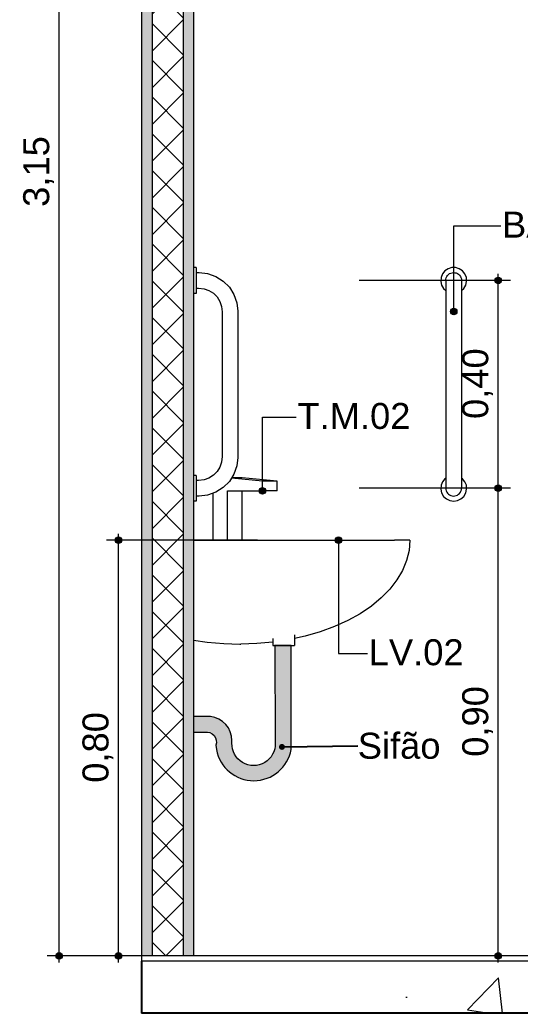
# Model space of a CAD drawing. Header units: metres. Extents: x -1.9 to 95.3, y -2.2 to 2.5.
# Drawn here: x 58.615 to 59.577, y -2.225 to -0.314 of the extents above; entities that cross this region are included whole.
import ezdxf

# ---------------------------------------------------------------- set-up
doc = ezdxf.new("R2010")
doc.units = ezdxf.units.M
doc.header["$MEASUREMENT"] = 0
for name, color, linetype in [('COTAS CORTE', 7, 'Continuous'), ('NOTAS-LAYOUT.EXEC', 7, 'Continuous'), ('PAREDE CONSTRUIR', 7, 'Continuous')]:
    doc.layers.add(name, color=color, linetype=linetype)
for name, color, linetype, lineweight, true_color in [('COTAS CORTE_Caneta_No__25', 7, 'Continuous', 13, 0x982312), ('LAJES.EST_Caneta_No__254', 7, 'Continuous', 0, 0xd1c9ad), ('LAJES.EST_Caneta_No__97', 7, 'Continuous', 13, 0x6b6b6b), ('LOUCAS-METAIS.ARQ_Caneta_No__13', 7, 'Continuous', 0, 0xaaaaaa), ('LOUCAS-METAIS.ARQ_Caneta_No__96', 7, 'Continuous', 0, 0xb6b6b6), ('NOTAS-EXECUTIVO.ARQ_Caneta_No__19', 7, 'Continuous', 0, 0xe9e9e9)]:
    doc.layers.add(name, color=color, linetype=linetype, lineweight=lineweight, true_color=true_color)
for name, color, linetype, lineweight in [('LAJES.EST_Caneta_No__4', 7, 'Continuous', 25), ('LAJES.EST_Caneta_No__7', 7, 'Continuous', 13), ('NOTAS-EXECUTIVO.ARQ_Caneta_No__1', 7, 'Continuous', 40), ('NOTAS-EXECUTIVO.ARQ_Caneta_No__241', 7, 'Continuous', 13), ('NOTAS-EXECUTIVO.ARQ_Caneta_No__5', 7, 'Continuous', 20), ('NOTAS-LAYOUT.EXEC_Caneta_No__241', 7, 'Continuous', 13), ('NOTAS-LAYOUT.EXEC_Caneta_No__5', 7, 'Continuous', 20), ('PAREDE CONSTRUIR_Caneta_No__241', 7, 'Continuous', 13), ('PAREDE CONSTRUIR_Caneta_No__83', 84, 'Continuous', 0)]:
    doc.layers.add(name, color=color, linetype=linetype, lineweight=lineweight)
doc.styles.add('GENERATED_STYLE_1', font='arial.ttf')
doc.dimstyles.new('GENERATED_STYLE__2', dxfattribs={"dimtxt": 0.05, "dimasz": 0.02375, "dimexe": 0.18, "dimexo": 0.267183, "dimgap": 0, "dimtad": 1, "dimzin": 0, "dimdsep": 46, "dimtxsty": 'GENERATED_STYLE_1', "dimblk": 'ARROWHEAD_11', "dimblk1": 'ARROWHEAD_11', "dimblk2": 'ARROWHEAD_11', "dimcen": 0.09, "dimclrd": 256, "dimclre": 256, "dimclrt": 256, "dimadec": 0, "dimazin": 0, "dimtfac": 1, "dimtdec": 4, "dimtmove": 0, "dimatfit": 3, "dimfxl": 0, "dimtolj": 1, "dimtzin": 0, "dimarcsym": 0})
doc.dimstyles.new('GENERATED_STYLE__6', dxfattribs={"dimtxt": 0.18, "dimasz": 0.0228, "dimexe": 0.18, "dimexo": 0.0625, "dimgap": 0, "dimtad": 0, "dimtih": 1, "dimtoh": 1, "dimdec": 4, "dimzin": 0, "dimdsep": 46, "dimcen": 0.09, "dimadec": 0, "dimazin": 0, "dimtfac": 1, "dimtdec": 4, "dimtmove": 0, "dimatfit": 3, "dimldrblk": 'ARROWHEAD_11', "dimfxl": 0, "dimtolj": 1, "dimtzin": 0, "dimarcsym": 0})

# ---------------------------------------------------------------- blocks, each defined once
blk = doc.blocks.new('*D209', base_point=(8.3374, -2.115))
at = {"layer": 'COTAS CORTE_Caneta_No__25', "linetype": 'Continuous', "lineweight": 13, "true_color": 0x982312}
for points in [[(58.6844, 1.035), (58.6849, 1.0326), (58.6863, 1.0306), (58.6883, 1.0292), (58.6907, 1.0288), (58.6931, 1.0292), (58.6951, 1.0306), (58.6965, 1.0326), (58.6969, 1.035), (58.6965, 1.0374), (58.6951, 1.0394), (58.6931, 1.0408), (58.6907, 1.0413), (58.6883, 1.0408), (58.6863, 1.0394), (58.6849, 1.0374)], [(58.6844, -2.115), (58.6849, -2.1174), (58.6863, -2.1194), (58.6883, -2.1208), (58.6907, -2.1213), (58.6931, -2.1208), (58.6951, -2.1194), (58.6965, -2.1174), (58.6969, -2.115), (58.6965, -2.1126), (58.6951, -2.1106), (58.6931, -2.1092), (58.6907, -2.1088), (58.6883, -2.1092), (58.6863, -2.1106), (58.6849, -2.1126)]]:
    blk.add_hatch(color=24, dxfattribs=at).paths.add_polyline_path(points)
at = {"layer": 'COTAS CORTE_Caneta_No__25', "color": 24, "linetype": 'Continuous', "lineweight": 13, "true_color": 0x982312}
for p, q in [((58.6844, 1.035), (58.6672, 1.035)), ((58.9579, 1.035), (58.6969, 1.035)), ((58.6907, -2.1088), (58.6907, 1.0288)), ((58.6844, -2.115), (58.6672, -2.115)), ((58.6907, -2.1275), (58.6907, -2.1213)), ((58.9579, -2.115), (58.6969, -2.115))]:
    blk.add_line(p, q, dxfattribs=at)
for centre in [(58.6907, 1.035), (58.6907, -2.115)]:
    blk.add_circle(centre, 0.00625, dxfattribs=at)
at = {"layer": 'COTAS CORTE_Caneta_No__25', "color": 24, "lineweight": 13, "true_color": 0x982312, "char_height": 0.05, "attachment_point": 7, "rotation": 90, "style": 'GENERATED_STYLE_1'}
for s, insert in [('\\A1;{\\pql;\\fArial|b0|i0|c0|p0;\\W1.000000;0,01}', (58.6807, 0.8953)), ('\\A1;{\\pql;\\fArial|b0|i0|c0|p0;\\W1.000000;3,15}', (58.6807, -0.6735))]:
    blk.add_mtext(s, dxfattribs=dict(at, insert=insert))
blk = doc.blocks.new('ARROWHEAD_11')
at = {"color": 0, "linetype": 'Continuous', "lineweight": 0}
blk.add_line((0, 0), (-1, 0), dxfattribs=at)
at = {"color": 0, "linetype": 'Continuous', "lineweight": 0, "const_width": 0.25, "flags": 128}
blk.add_lwpolyline([(-0.125, 0, 1), (0.125, 0, 1)], format="xyb", close=True, dxfattribs=at)
blk = doc.blocks.new('*D213', base_point=(8.3374, -2.115))
at = {"layer": 'COTAS CORTE_Caneta_No__25', "linetype": 'Continuous', "lineweight": 13, "true_color": 0x982312}
for points in [[(58.7985, -1.315), (58.799, -1.3174), (58.8003, -1.3194), (58.8023, -1.3208), (58.8047, -1.3213), (58.8071, -1.3208), (58.8092, -1.3194), (58.8105, -1.3174), (58.811, -1.315), (58.8105, -1.3126), (58.8092, -1.3106), (58.8071, -1.3092), (58.8047, -1.3088), (58.8023, -1.3092), (58.8003, -1.3106), (58.799, -1.3126)], [(58.7985, -2.115), (58.799, -2.1174), (58.8003, -2.1194), (58.8023, -2.1208), (58.8047, -2.1213), (58.8071, -2.1208), (58.8092, -2.1194), (58.8105, -2.1174), (58.811, -2.115), (58.8105, -2.1126), (58.8092, -2.1106), (58.8071, -2.1092), (58.8047, -2.1088), (58.8023, -2.1092), (58.8003, -2.1106), (58.799, -2.1126)]]:
    blk.add_hatch(color=24, dxfattribs=at).paths.add_polyline_path(points)
at = {"layer": 'COTAS CORTE_Caneta_No__25', "color": 24, "linetype": 'Continuous', "lineweight": 13, "true_color": 0x982312}
for p, q in [((58.7985, -1.315), (58.7813, -1.315)), ((58.8047, -1.3088), (58.8047, -1.3025)), ((59.0719, -1.315), (58.811, -1.315)), ((58.8047, -2.1088), (58.8047, -1.3213)), ((58.7985, -2.115), (58.7813, -2.115)), ((58.8047, -2.1275), (58.8047, -2.1213)), ((59.0719, -2.115), (58.811, -2.115))]:
    blk.add_line(p, q, dxfattribs=at)
for centre in [(58.8047, -1.315), (58.8047, -2.115)]:
    blk.add_circle(centre, 0.00625, dxfattribs=at)
at = {"layer": 'COTAS CORTE_Caneta_No__25', "color": 24, "lineweight": 13, "true_color": 0x982312, "insert": (58.7947, -1.7817), "char_height": 0.05, "attachment_point": 7, "rotation": 90, "style": 'GENERATED_STYLE_1'}
blk.add_mtext('\\A1;{\\pql;\\fArial|b0|i0|c0|p0;\\W1.000000;0,80}', dxfattribs=at)
blk = doc.blocks.new('*D214', base_point=(8.3374, -2.115))
at = {"layer": 'COTAS CORTE_Caneta_No__25', "linetype": 'Continuous', "lineweight": 13, "true_color": 0x982312}
for points in [[(59.5286, -1.215), (59.5291, -1.2174), (59.5304, -1.2194), (59.5324, -1.2208), (59.5348, -1.2213), (59.5372, -1.2208), (59.5393, -1.2194), (59.5406, -1.2174), (59.5411, -1.215), (59.5406, -1.2126), (59.5393, -1.2106), (59.5372, -1.2092), (59.5348, -1.2087), (59.5324, -1.2092), (59.5304, -1.2106), (59.5291, -1.2126)], [(59.5286, -2.115), (59.5291, -2.1174), (59.5304, -2.1194), (59.5324, -2.1208), (59.5348, -2.1213), (59.5372, -2.1208), (59.5393, -2.1194), (59.5406, -2.1174), (59.5411, -2.115), (59.5406, -2.1126), (59.5393, -2.1106), (59.5372, -2.1092), (59.5348, -2.1088), (59.5324, -2.1092), (59.5304, -2.1106), (59.5291, -2.1126)]]:
    blk.add_hatch(color=24, dxfattribs=at).paths.add_polyline_path(points)
at = {"layer": 'COTAS CORTE_Caneta_No__25', "color": 24, "linetype": 'Continuous', "lineweight": 13, "true_color": 0x982312}
for p, q in [((59.5286, -1.215), (59.2676, -1.215)), ((59.5348, -2.1088), (59.5348, -1.2213)), ((59.5583, -1.215), (59.5411, -1.215)), ((59.5286, -2.115), (59.2676, -2.115)), ((59.5348, -2.1275), (59.5348, -2.1213)), ((59.5583, -2.115), (59.5411, -2.115))]:
    blk.add_line(p, q, dxfattribs=at)
for centre in [(59.5348, -1.215), (59.5348, -2.115)]:
    blk.add_circle(centre, 0.00625, dxfattribs=at)
at = {"layer": 'COTAS CORTE_Caneta_No__25', "color": 24, "lineweight": 13, "true_color": 0x982312, "insert": (59.5248, -1.7317), "char_height": 0.05, "attachment_point": 7, "rotation": 90, "style": 'GENERATED_STYLE_1'}
blk.add_mtext('\\A1;{\\pql;\\fArial|b0|i0|c0|p0;\\W1.000000;0,90}', dxfattribs=at)
blk = doc.blocks.new('*D215', base_point=(8.3374, -2.115))
at = {"layer": 'COTAS CORTE_Caneta_No__25', "linetype": 'Continuous', "lineweight": 13, "true_color": 0x982312}
for points in [[(59.5286, -0.815), (59.5291, -0.8174), (59.5304, -0.8194), (59.5324, -0.8208), (59.5348, -0.8213), (59.5372, -0.8208), (59.5393, -0.8194), (59.5406, -0.8174), (59.5411, -0.815), (59.5406, -0.8126), (59.5393, -0.8106), (59.5372, -0.8092), (59.5348, -0.8088), (59.5324, -0.8092), (59.5304, -0.8106), (59.5291, -0.8126)], [(59.5286, -1.215), (59.5291, -1.2174), (59.5304, -1.2194), (59.5324, -1.2208), (59.5348, -1.2213), (59.5372, -1.2208), (59.5393, -1.2194), (59.5406, -1.2174), (59.5411, -1.215), (59.5406, -1.2126), (59.5393, -1.2106), (59.5372, -1.2092), (59.5348, -1.2088), (59.5324, -1.2092), (59.5304, -1.2106), (59.5291, -1.2126)]]:
    blk.add_hatch(color=24, dxfattribs=at).paths.add_polyline_path(points)
at = {"layer": 'COTAS CORTE_Caneta_No__25', "color": 24, "linetype": 'Continuous', "lineweight": 13, "true_color": 0x982312}
for p, q in [((59.5348, -0.8088), (59.5348, -0.8025)), ((59.5286, -0.815), (59.2676, -0.815)), ((59.5348, -1.2088), (59.5348, -0.8213)), ((59.5583, -0.815), (59.5411, -0.815)), ((59.5286, -1.215), (59.2676, -1.215)), ((59.5583, -1.215), (59.5411, -1.215))]:
    blk.add_line(p, q, dxfattribs=at)
for centre in [(59.5348, -0.815), (59.5348, -1.215)]:
    blk.add_circle(centre, 0.00625, dxfattribs=at)
at = {"layer": 'COTAS CORTE_Caneta_No__25', "color": 24, "lineweight": 13, "true_color": 0x982312, "insert": (59.5248, -1.0817), "char_height": 0.05, "attachment_point": 7, "rotation": 90, "style": 'GENERATED_STYLE_1'}
blk.add_mtext('\\A1;{\\pql;\\fArial|b0|i0|c0|p0;\\W1.000000;0,40}', dxfattribs=at)
blk = doc.blocks.new('Label_49_15', base_point=(59.4491, -0.875))
at = {"layer": 'NOTAS-LAYOUT.EXEC', "linetype": 'Continuous', "lineweight": 0, "true_color": 0x000000}
blk.add_hatch(color=18, dxfattribs=at).paths.add_polyline_path([(59.4428, -0.875), (59.4433, -0.8774), (59.4446, -0.8794), (59.4467, -0.8808), (59.4491, -0.8813), (59.4515, -0.8808), (59.4535, -0.8794), (59.4548, -0.8774), (59.4553, -0.875), (59.4548, -0.8726), (59.4535, -0.8706), (59.4515, -0.8692), (59.4491, -0.8688), (59.4467, -0.8692), (59.4446, -0.8706), (59.4433, -0.8726)])
at = {"layer": 'NOTAS-LAYOUT.EXEC_Caneta_No__241', "color": 7, "linetype": 'Continuous', "lineweight": 13}
for p, q in [((59.4491, -0.8688), (59.4491, -0.7101)), ((59.4491, -0.7101), (59.5395, -0.7101))]:
    blk.add_line(p, q, dxfattribs=at)
at = {"layer": 'NOTAS-LAYOUT.EXEC_Caneta_No__5', "color": 7, "linetype": 'Continuous', "lineweight": 20}
blk.add_circle((59.4491, -0.875), 0.00625, dxfattribs=at)
at = {"layer": 'NOTAS-LAYOUT.EXEC_Caneta_No__241', "color": 7, "lineweight": 13, "insert": (59.542, -0.6828), "char_height": 0.05, "attachment_point": 1, "style": 'GENERATED_STYLE_1'}
blk.add_mtext('\\A1;{\\pql;\\pt0,241;\\fArial|b0|i0|c0|p0;\\W1.000000;BA40\\fArial|b0|i0|c0|p0;\\W1.000000;\\A1{\\H.66x;\\S^  ;}\\fArial|b0|i0|c0|p0;\\W1.000000;\\fArial|b0|i0|c0|p0;\\W1.000000;\\A1{\\H.66x;\\S^  ;}\\fArial|b0|i0|c0|p0;\\W1.000000;\\fArial|b0|i0|c0|p0;\\W1.000000;\\fArial|b0|i0|c0|p0;\\W1.000000;\\fArial|b0|i0|c0|p0;\\W1.000000;\\fArial|b0|i0|c0|p0;\\W1.000000;\\fArial|b0|i0|c0|p0;\\W1.000000;\\fArial|b0|i0|c0|p0;\\W1.000000;\\A1{\\H.66x;\\S^  ;}\\fArial|b0|i0|c0|p0;\\W1.000000;\\fArial|b0|i0|c0|p0;\\W1.000000;\\A1{\\H.66x;\\S^  ;}\\fArial|b0|i0|c0|p0;\\W1.000000;\\fArial|b0|i0|c0|p0;\\W1.000000;\\fArial|b0|i0|c0|p0;\\W1.000000;\\fArial|b0|i0|c0|p0;\\W1.000000;\\fArial|b0|i0|c0|p0;\\W1.000000;\\fArial|b0|i0|c0|p0;\\W1.000000;\\fArial|b0|i0|c0|p0;\\W1.000000;\\A1{\\H.66x;\\S^  ;}\\fArial|b0|i0|c0|p0;\\W1.000000;\\fArial|b0|i0|c0|p0;\\W1.000000;\\A1{\\H.66x;\\S^  ;}\\fArial|b0|i0|c0|p0;\\W1.000000;\\fArial|b0|i0|c0|p0;\\W1.000000;\\fArial|b0|i0|c0|p0;\\W1.000000;\\fArial|b0|i0|c0|p0;\\W1.000000;\\fArial|b0|i0|c0|p0;\\W1.000000;\\fArial|b0|i0|c0|p0;\\W1.000000;\\fArial|b0|i0|c0|p0;\\W1.000000;\\A1{\\H.66x;\\S^  ;}\\fArial|b0|i0|c0|p0;\\W1.000000;\\fArial|b0|i0|c0|p0;\\W1.000000;\\A1{\\H.66x;\\S^  ;}\\fArial|b0|i0|c0|p0;\\W1.000000;\\fArial|b0|i0|c0|p0;\\W1.000000;\\fArial|b0|i0|c0|p0;\\W1.000000;\\fArial|b0|i0|c0|p0;\\W1.000000;\\fArial|b0|i0|c0|p0;\\W1.000000;\\fArial|b0|i0|c0|p0;\\W1.000000;\\fArial|b0|i0|c0|p0;\\W1.000000;\\A1{\\H.66x;\\S^  ;}\\fArial|b0|i0|c0|p0;\\W1.000000;\\fArial|b0|i0|c0|p0;\\W1.000000;\\A1{\\H.66x;\\S^  ;}\\fArial|b0|i0|c0|p0;\\W1.000000;\\fArial|b0|i0|c0|p0;\\W1.000000;\\fArial|b0|i0|c0|p0;\\W1.000000;\\fArial|b0|i0|c0|p0;\\W1.000000;\\fArial|b0|i0|c0|p0;\\W1.000000;\\fArial|b0|i0|c0|p0;\\W1.000000;\\fArial|b0|i0|c0|p0;\\W1.000000;\\A1{\\H.66x;\\S^  ;}\\fArial|b0|i0|c0|p0;\\W1.000000;}', dxfattribs=at)
blk = doc.blocks.new('Label_50_15', base_point=(59.2277, -1.315))
at = {"layer": 'NOTAS-LAYOUT.EXEC', "linetype": 'Continuous', "lineweight": 0, "true_color": 0x000000}
blk.add_hatch(color=18, dxfattribs=at).paths.add_polyline_path([(59.2215, -1.315), (59.2219, -1.3174), (59.2233, -1.3194), (59.2253, -1.3208), (59.2277, -1.3213), (59.2301, -1.3208), (59.2321, -1.3194), (59.2335, -1.3174), (59.234, -1.315), (59.2335, -1.3126), (59.2321, -1.3106), (59.2301, -1.3092), (59.2277, -1.3087), (59.2253, -1.3092), (59.2233, -1.3106), (59.2219, -1.3126)])
at = {"layer": 'NOTAS-LAYOUT.EXEC_Caneta_No__241', "color": 7, "linetype": 'Continuous', "lineweight": 13}
for p, q in [((59.2277, -1.3213), (59.2277, -1.5329)), ((59.2277, -1.5329), (59.2832, -1.5329))]:
    blk.add_line(p, q, dxfattribs=at)
at = {"layer": 'NOTAS-LAYOUT.EXEC_Caneta_No__5', "color": 7, "linetype": 'Continuous', "lineweight": 20}
blk.add_circle((59.2277, -1.315), 0.00625, dxfattribs=at)
at = {"layer": 'NOTAS-LAYOUT.EXEC_Caneta_No__241', "color": 7, "lineweight": 13, "insert": (59.2857, -1.5056), "char_height": 0.05, "attachment_point": 1, "style": 'GENERATED_STYLE_1'}
blk.add_mtext('\\A1;{\\pql;\\pt0,241;\\fArial|b0|i0|c0|p0;\\W1.000000;LV.02\\fArial|b0|i0|c0|p0;\\W1.000000;\\A1{\\H.66x;\\S^  ;}\\fArial|b0|i0|c0|p0;\\W1.000000;\\fArial|b0|i0|c0|p0;\\W1.000000;\\A1{\\H.66x;\\S^  ;}\\fArial|b0|i0|c0|p0;\\W1.000000;\\fArial|b0|i0|c0|p0;\\W1.000000;\\fArial|b0|i0|c0|p0;\\W1.000000;\\fArial|b0|i0|c0|p0;\\W1.000000;\\fArial|b0|i0|c0|p0;\\W1.000000;\\fArial|b0|i0|c0|p0;\\W1.000000;\\fArial|b0|i0|c0|p0;\\W1.000000;\\A1{\\H.66x;\\S^  ;}\\fArial|b0|i0|c0|p0;\\W1.000000;\\fArial|b0|i0|c0|p0;\\W1.000000;\\A1{\\H.66x;\\S^  ;}\\fArial|b0|i0|c0|p0;\\W1.000000;\\fArial|b0|i0|c0|p0;\\W1.000000;\\fArial|b0|i0|c0|p0;\\W1.000000;\\fArial|b0|i0|c0|p0;\\W1.000000;\\fArial|b0|i0|c0|p0;\\W1.000000;\\fArial|b0|i0|c0|p0;\\W1.000000;\\fArial|b0|i0|c0|p0;\\W1.000000;\\A1{\\H.66x;\\S^  ;}\\fArial|b0|i0|c0|p0;\\W1.000000;\\fArial|b0|i0|c0|p0;\\W1.000000;\\A1{\\H.66x;\\S^  ;}\\fArial|b0|i0|c0|p0;\\W1.000000;\\fArial|b0|i0|c0|p0;\\W1.000000;\\fArial|b0|i0|c0|p0;\\W1.000000;\\fArial|b0|i0|c0|p0;\\W1.000000;\\fArial|b0|i0|c0|p0;\\W1.000000;\\fArial|b0|i0|c0|p0;\\W1.000000;\\fArial|b0|i0|c0|p0;\\W1.000000;\\A1{\\H.66x;\\S^  ;}\\fArial|b0|i0|c0|p0;\\W1.000000;\\fArial|b0|i0|c0|p0;\\W1.000000;\\A1{\\H.66x;\\S^  ;}\\fArial|b0|i0|c0|p0;\\W1.000000;\\fArial|b0|i0|c0|p0;\\W1.000000;\\fArial|b0|i0|c0|p0;\\W1.000000;\\fArial|b0|i0|c0|p0;\\W1.000000;\\fArial|b0|i0|c0|p0;\\W1.000000;\\fArial|b0|i0|c0|p0;\\W1.000000;\\fArial|b0|i0|c0|p0;\\W1.000000;\\A1{\\H.66x;\\S^  ;}\\fArial|b0|i0|c0|p0;\\W1.000000;\\fArial|b0|i0|c0|p0;\\W1.000000;\\A1{\\H.66x;\\S^  ;}\\fArial|b0|i0|c0|p0;\\W1.000000;\\fArial|b0|i0|c0|p0;\\W1.000000;\\fArial|b0|i0|c0|p0;\\W1.000000;\\fArial|b0|i0|c0|p0;\\W1.000000;\\fArial|b0|i0|c0|p0;\\W1.000000;\\fArial|b0|i0|c0|p0;\\W1.000000;\\fArial|b0|i0|c0|p0;\\W1.000000;\\A1{\\H.66x;\\S^  ;}\\fArial|b0|i0|c0|p0;\\W1.000000;}', dxfattribs=at)
blk = doc.blocks.new('Label_51_15', base_point=(59.0813, -1.22))
at = {"layer": 'NOTAS-LAYOUT.EXEC', "linetype": 'Continuous', "lineweight": 0, "true_color": 0x000000}
blk.add_hatch(color=18, dxfattribs=at).paths.add_polyline_path([(59.075, -1.22), (59.0755, -1.2224), (59.0768, -1.2244), (59.0789, -1.2258), (59.0813, -1.2263), (59.0837, -1.2258), (59.0857, -1.2244), (59.087, -1.2224), (59.0875, -1.22), (59.087, -1.2176), (59.0857, -1.2156), (59.0837, -1.2142), (59.0813, -1.2138), (59.0789, -1.2142), (59.0768, -1.2156), (59.0755, -1.2176)])
at = {"layer": 'NOTAS-LAYOUT.EXEC_Caneta_No__241', "color": 7, "linetype": 'Continuous', "lineweight": 13}
for p, q in [((59.0813, -1.2138), (59.0813, -1.0782)), ((59.0813, -1.0782), (59.1461, -1.0782))]:
    blk.add_line(p, q, dxfattribs=at)
at = {"layer": 'NOTAS-LAYOUT.EXEC_Caneta_No__5', "color": 7, "linetype": 'Continuous', "lineweight": 20}
blk.add_circle((59.0813, -1.22), 0.00625, dxfattribs=at)
at = {"layer": 'NOTAS-LAYOUT.EXEC_Caneta_No__241', "color": 7, "lineweight": 13, "insert": (59.1486, -1.0509), "char_height": 0.05, "attachment_point": 1, "style": 'GENERATED_STYLE_1'}
blk.add_mtext('\\A1;{\\pql;\\pt0,241;\\fArial|b0|i0|c0|p0;\\W1.000000;T.M.02\\fArial|b0|i0|c0|p0;\\W1.000000;\\A1{\\H.66x;\\S^  ;}\\fArial|b0|i0|c0|p0;\\W1.000000;\\fArial|b0|i0|c0|p0;\\W1.000000;\\A1{\\H.66x;\\S^  ;}\\fArial|b0|i0|c0|p0;\\W1.000000;\\fArial|b0|i0|c0|p0;\\W1.000000;\\fArial|b0|i0|c0|p0;\\W1.000000;\\fArial|b0|i0|c0|p0;\\W1.000000;\\fArial|b0|i0|c0|p0;\\W1.000000;\\fArial|b0|i0|c0|p0;\\W1.000000;\\fArial|b0|i0|c0|p0;\\W1.000000;\\A1{\\H.66x;\\S^  ;}\\fArial|b0|i0|c0|p0;\\W1.000000;\\fArial|b0|i0|c0|p0;\\W1.000000;\\A1{\\H.66x;\\S^  ;}\\fArial|b0|i0|c0|p0;\\W1.000000;\\fArial|b0|i0|c0|p0;\\W1.000000;\\fArial|b0|i0|c0|p0;\\W1.000000;\\fArial|b0|i0|c0|p0;\\W1.000000;\\fArial|b0|i0|c0|p0;\\W1.000000;\\fArial|b0|i0|c0|p0;\\W1.000000;\\fArial|b0|i0|c0|p0;\\W1.000000;\\A1{\\H.66x;\\S^  ;}\\fArial|b0|i0|c0|p0;\\W1.000000;\\fArial|b0|i0|c0|p0;\\W1.000000;\\A1{\\H.66x;\\S^  ;}\\fArial|b0|i0|c0|p0;\\W1.000000;\\fArial|b0|i0|c0|p0;\\W1.000000;\\fArial|b0|i0|c0|p0;\\W1.000000;\\fArial|b0|i0|c0|p0;\\W1.000000;\\fArial|b0|i0|c0|p0;\\W1.000000;\\fArial|b0|i0|c0|p0;\\W1.000000;\\fArial|b0|i0|c0|p0;\\W1.000000;\\A1{\\H.66x;\\S^  ;}\\fArial|b0|i0|c0|p0;\\W1.000000;\\fArial|b0|i0|c0|p0;\\W1.000000;\\A1{\\H.66x;\\S^  ;}\\fArial|b0|i0|c0|p0;\\W1.000000;\\fArial|b0|i0|c0|p0;\\W1.000000;\\fArial|b0|i0|c0|p0;\\W1.000000;\\fArial|b0|i0|c0|p0;\\W1.000000;\\fArial|b0|i0|c0|p0;\\W1.000000;\\fArial|b0|i0|c0|p0;\\W1.000000;\\fArial|b0|i0|c0|p0;\\W1.000000;\\A1{\\H.66x;\\S^  ;}\\fArial|b0|i0|c0|p0;\\W1.000000;\\fArial|b0|i0|c0|p0;\\W1.000000;\\A1{\\H.66x;\\S^  ;}\\fArial|b0|i0|c0|p0;\\W1.000000;\\fArial|b0|i0|c0|p0;\\W1.000000;\\fArial|b0|i0|c0|p0;\\W1.000000;\\fArial|b0|i0|c0|p0;\\W1.000000;\\fArial|b0|i0|c0|p0;\\W1.000000;\\fArial|b0|i0|c0|p0;\\W1.000000;\\fArial|b0|i0|c0|p0;\\W1.000000;\\A1{\\H.66x;\\S^  ;}\\fArial|b0|i0|c0|p0;\\W1.000000;}', dxfattribs=at)

msp = doc.modelspace()

# ---------------------------------------------------------------- hatches: boundary and pattern name
at = {"layer": 'LAJES.EST_Caneta_No__254', "linetype": 'Continuous', "lineweight": 0, "true_color": 0xd1c9ad}
h = msp.add_hatch(dxfattribs=at)
h.set_pattern_fill('Haie_OD_000f', color=9, style=0, pattern_type=2)
h.set_pattern_definition([(45, (8.3374, -1.615), (-0.159099, 0.159099), [0, -0.15, 0, -0.225]), (110, (8.8374, -1.615), (0.2114308, 0.0769545), [0, -0.11, 0, -0.19])])
h.paths.add_polyline_path([(60.9531, -2.115), (58.8491, -2.115), (58.8491, -2.125), (60.9531, -2.125)])
at = {"layer": 'LAJES.EST_Caneta_No__97', "linetype": 'Continuous', "lineweight": 13, "true_color": 0x6b6b6b}
h = msp.add_hatch(dxfattribs=at)
h.set_pattern_fill('AR_CONC_000f', color=251, style=0, pattern_type=2)
h.set_pattern_definition([(50, (8.3374, -2.115), (-0.546554, 0.0478173), [0.05715, -0.62865]), (355, (8.3374, -2.115), (-0.10573, 0.5731705), [0.04572, -0.502922]), (100.4514, (8.38296, -2.119), (0.440824, 0.525353), [0.04857, -0.534271]), (46.1842, (8.3374, -1.9626), (-0.813237, 0.126127), [0.085725, -0.942975]), (96.6356, (8.4052, -1.9731), (0.712212, 0.742278), [0.072855, -0.801407]), (351.1842, (8.3374, -1.9626), (0.712212, 0.742278), [0.06858, -0.754379]), (21, (8.4136, -2.0007), (-0.454843, 0.3067956), [0.05715, -0.62865]), (326, (8.4136, -2.0007), (0.185406, 0.552564), [0.04572, -0.50292]), (71.4514, (8.4515, -2.02627), (0.640249, 0.2457683), [0.04857, -0.53427]), (37.5, (8.33741, -2.115), (0.0092658, 0.2536651), [0, -0.496824, 0, -0.51054, 0, -0.504825]), (7.5, (8.3374, -2.115), (0.200459, 0.3005417), [0, -0.291084, 0, -0.485394, 0, -0.192405]), (327.5, (8.16748, -2.115), (-0.4067718, 0.0171862), [0, -0.1905, 0, -0.59436, 0, -0.78867]), (317.5, (8.0913, -2.115), (0.4443875, 0.0762795), [0, -0.24765, 0, -0.394716, 0, -0.56007])])
h.paths.add_polyline_path([(58.8491, -2.225), (60.9531, -2.225), (60.9531, -2.125), (58.8491, -2.125)])
at = {"layer": 'NOTAS-EXECUTIVO.ARQ_Caneta_No__19', "linetype": 'Continuous', "lineweight": 0, "true_color": 0x747474}
msp.add_hatch(color=8, dxfattribs=at).paths.add_polyline_path([(59.1366, -1.7175), (59.1366, -1.5173), (59.1053, -1.5172), (59.106, -1.7055, -1.040135), (59.0228, -1.7055), (59.0228, -1.7004, 0.375027), (58.9816, -1.6541), (58.9706, -1.6541), (58.9491, -1.6541), (58.9491, -1.6843), (58.9706, -1.6843, -0.569314), (58.9919, -1.7095), (58.993, -1.718, 0.835082)])
at = {"layer": 'PAREDE CONSTRUIR', "linetype": 'Continuous', "lineweight": 0, "true_color": 0xffffff}
for points in [[(58.8491, 1.035), (58.8491, -2.115), (58.8691, -2.115), (58.8691, 1.035)], [(58.9491, 1.035), (58.9291, 1.035), (58.9291, -2.115), (58.9491, -2.115)]]:
    msp.add_hatch(color=7, dxfattribs=at).paths.add_polyline_path(points)
at = {"layer": 'PAREDE CONSTRUIR_Caneta_No__83', "linetype": 'Continuous', "lineweight": 0}
h = msp.add_hatch(dxfattribs=at)
h.set_pattern_fill('Placomur_000f', color=84, style=0, pattern_type=2)
h.set_pattern_definition([(45, (8.33741, -2.115), (-0.03535534, 0.03535534), []), (135, (8.33741, -2.115), (0.03535534, 0.03535534), [])])
h.paths.add_polyline_path([(58.8691, 1.035), (58.8691, -2.115), (58.9291, -2.115), (58.9291, 1.035)])

# ---------------------------------------------------------------- linework, layer by layer
at = {"layer": 'LAJES.EST_Caneta_No__4', "color": 7, "linetype": 'Continuous', "lineweight": 25}
for p in [(58.8491, -2.125), (60.9531, -2.225)]:
    msp.add_line(p, (58.8491, -2.225), dxfattribs=at)
at = {"layer": 'LAJES.EST_Caneta_No__7', "color": 7, "linetype": 'Continuous', "lineweight": 13}
for p, q in [((58.8491, -2.115), (58.8491, -2.125)), ((60.9531, -2.115), (58.9491, -2.115)), ((60.9531, -2.125), (58.8491, -2.125))]:
    msp.add_line(p, q, dxfattribs=at)
at = {"layer": 'LAJES.EST_Caneta_No__7', "color": 7, "linetype": 'Continuous', "lineweight": 13, "flags": 128}
msp.add_lwpolyline([(58.9491, -2.115), (58.9291, -2.115), (58.8691, -2.115), (58.8491, -2.115)], dxfattribs=at)
at = {"layer": 'LOUCAS-METAIS.ARQ_Caneta_No__13', "color": 253, "linetype": 'Continuous', "lineweight": 0, "true_color": 0xaaaaaa}
for p, q in [((58.9491, -1.315), (58.9541, -1.315)), ((58.9541, -1.315), (58.9541, -1.315)), ((58.9541, -1.315), (59.0103, -1.315)), ((59.0103, -1.315), (59.0673, -1.315)), ((59.0673, -1.315), (59.1235, -1.315)), ((59.1235, -1.315), (59.1771, -1.315)), ((59.1771, -1.315), (59.2265, -1.315)), ((59.2265, -1.315), (59.2702, -1.315)), ((59.2702, -1.315), (59.3069, -1.315)), ((59.3069, -1.315), (59.3354, -1.315)), ((59.3549, -1.315), (59.3354, -1.315)), ((59.3648, -1.315), (59.3549, -1.315)), ((59.3549, -1.315), (59.3549, -1.315)), ((59.3648, -1.315), (59.3633, -1.3346)), ((59.3648, -1.315), (59.3648, -1.315)), ((59.3633, -1.3346), (59.3586, -1.354)), ((59.3586, -1.354), (59.3508, -1.3731)), ((59.3508, -1.3731), (59.34, -1.3915)), ((59.34, -1.3915), (59.3263, -1.4093)), ((59.3263, -1.4093), (59.3099, -1.4261)), ((59.3099, -1.4261), (59.2908, -1.4419)), ((59.2908, -1.4419), (59.2694, -1.4564)), ((59.2456, -1.4696), (59.2199, -1.4813)), ((59.2694, -1.4564), (59.2456, -1.4696)), ((59.2199, -1.4813), (59.1925, -1.4914)), ((58.9491, -1.5071), (58.9752, -1.5112)), ((59.1012, -1.5043), (59.1012, -1.5173)), ((59.1432, -1.4972), (59.1432, -1.5173)), ((59.1636, -1.4998), (59.1432, -1.5043)), ((59.1925, -1.4914), (59.1636, -1.4998)), ((58.9752, -1.5112), (59.0069, -1.514)), ((59.0069, -1.514), (59.0378, -1.5149)), ((59.0378, -1.5149), (59.0379, -1.5149)), ((59.0379, -1.5149), (59.0379, -1.5149)), ((59.0379, -1.5149), (59.038, -1.5149)), ((59.038, -1.5149), (59.0381, -1.5149)), ((59.0381, -1.5149), (59.0383, -1.5149)), ((59.0383, -1.5149), (59.0384, -1.5149)), ((59.0384, -1.5149), (59.0386, -1.5149)), ((59.0386, -1.5149), (59.0387, -1.5149)), ((59.0387, -1.5149), (59.0389, -1.5149)), ((59.0389, -1.5149), (59.0391, -1.5149)), ((59.0391, -1.5149), (59.0392, -1.5149)), ((59.0392, -1.5149), (59.0394, -1.5149)), ((59.0394, -1.5149), (59.0395, -1.5149)), ((59.0395, -1.5149), (59.0396, -1.5149)), ((59.0396, -1.5149), (59.0397, -1.5149)), ((59.0397, -1.5149), (59.0398, -1.5149)), ((59.0708, -1.514), (59.0398, -1.5149)), ((59.0398, -1.5149), (59.0398, -1.5149)), ((59.1012, -1.5113), (59.0708, -1.514)), ((59.1012, -1.5173), (59.1019, -1.5173)), ((59.1019, -1.5173), (59.104, -1.5173)), ((59.104, -1.5173), (59.1073, -1.5173)), ((59.1073, -1.5173), (59.1117, -1.5173)), ((59.1117, -1.5173), (59.1168, -1.5173)), ((59.1168, -1.5173), (59.1222, -1.5173)), ((59.1222, -1.5173), (59.1276, -1.5173)), ((59.1276, -1.5173), (59.1327, -1.5173)), ((59.1327, -1.5173), (59.137, -1.5173)), ((59.137, -1.5173), (59.1404, -1.5173)), ((59.1404, -1.5173), (59.1425, -1.5173)), ((59.1425, -1.5173), (59.1432, -1.5173))]:
    msp.add_line(p, q, dxfattribs=at)
at = {"layer": 'LOUCAS-METAIS.ARQ_Caneta_No__96', "color": 253, "linetype": 'Continuous', "lineweight": 0, "true_color": 0xb6b6b6}
for p, q in [((58.9541, -0.7903), (58.9491, -0.7903)), ((58.9541, -0.7903), (58.9541, -0.7925)), ((58.9541, -0.7925), (58.9541, -0.7967)), ((58.9541, -0.7967), (58.9541, -0.8025)), ((58.9541, -0.8), (58.9599, -0.8)), ((58.9541, -0.8025), (58.9541, -0.8094)), ((58.9599, -0.8), (58.9758, -0.8018)), ((58.9758, -0.8018), (58.9916, -0.8073)), ((59.4274, -0.8025), (59.4247, -0.8094)), ((59.4321, -0.7967), (59.4274, -0.8025)), ((59.4382, -0.7925), (59.4321, -0.7967)), ((59.4453, -0.7903), (59.4382, -0.7925)), ((59.4392, -0.8037), (59.4413, -0.8021)), ((59.4413, -0.8021), (59.4437, -0.801)), ((59.4437, -0.801), (59.4462, -0.8003)), ((59.4528, -0.7903), (59.4453, -0.7903)), ((59.4462, -0.8003), (59.4488, -0.8)), ((59.4488, -0.8), (59.4514, -0.8002)), ((59.4514, -0.8002), (59.4539, -0.8008)), ((59.4599, -0.7925), (59.4528, -0.7903)), ((59.4539, -0.8008), (59.4563, -0.8019)), ((59.4563, -0.8019), (59.4585, -0.8033)), ((59.4661, -0.7967), (59.4599, -0.7925)), ((59.4707, -0.8025), (59.4661, -0.7967)), ((59.4734, -0.8094), (59.4707, -0.8025)), ((58.9541, -0.8094), (58.9541, -0.8169)), ((58.9541, -0.8169), (58.9541, -0.8241)), ((58.9916, -0.8073), (59.0059, -0.8163)), ((59.0059, -0.8163), (59.0178, -0.8282)), ((59.4247, -0.8094), (59.4241, -0.8169)), ((59.4241, -0.8169), (59.4258, -0.8241)), ((59.4341, -0.8153), (59.4342, -0.8127)), ((59.4341, -0.8153), (59.4341, -0.8168)), ((59.4341, -0.8168), (59.4341, -0.8212)), ((59.4341, -0.8212), (59.4341, -0.8283)), ((59.4342, -0.8127), (59.4349, -0.8101)), ((59.4349, -0.8101), (59.4359, -0.8077)), ((59.4359, -0.8077), (59.4374, -0.8056)), ((59.4374, -0.8056), (59.4392, -0.8037)), ((59.4585, -0.8033), (59.4604, -0.8052)), ((59.4604, -0.8052), (59.4619, -0.8073)), ((59.4619, -0.8073), (59.4631, -0.8096)), ((59.4631, -0.8096), (59.4638, -0.8121)), ((59.4638, -0.8121), (59.4641, -0.8147)), ((59.4641, -0.8147), (59.4641, -0.8162)), ((59.4641, -0.8162), (59.4641, -0.8207)), ((59.4641, -0.8207), (59.4641, -0.8279)), ((59.4723, -0.8241), (59.474, -0.8169)), ((59.474, -0.8169), (59.4734, -0.8094)), ((58.9541, -0.84), (58.9491, -0.84)), ((58.9541, -0.8241), (58.9541, -0.8306)), ((58.9541, -0.83), (58.9582, -0.83)), ((58.9541, -0.8306), (58.9541, -0.8357)), ((58.9541, -0.8357), (58.9541, -0.8389)), ((58.9541, -0.8389), (58.9541, -0.84)), ((58.9582, -0.83), (58.9691, -0.8312)), ((58.9691, -0.8312), (58.9785, -0.8345)), ((58.9785, -0.8345), (58.9871, -0.8399)), ((58.9871, -0.8399), (58.9942, -0.847)), ((59.0178, -0.8282), (59.0267, -0.8424)), ((59.4258, -0.8241), (59.4295, -0.8306)), ((59.4295, -0.8306), (59.4341, -0.8348)), ((59.4341, -0.8283), (59.4341, -0.8378)), ((59.4341, -0.8378), (59.4341, -0.8491)), ((59.4641, -0.8279), (59.4641, -0.8374)), ((59.4641, -0.8348), (59.4686, -0.8306)), ((59.4641, -0.8374), (59.4641, -0.8489)), ((59.4686, -0.8306), (59.4723, -0.8241)), ((58.9942, -0.847), (58.9995, -0.8555)), ((58.9995, -0.8555), (59.0028, -0.865)), ((59.0267, -0.8424), (59.0323, -0.8583)), ((59.0323, -0.8583), (59.0341, -0.8742)), ((59.4341, -0.8491), (59.4341, -0.8617)), ((59.4641, -0.8489), (59.4641, -0.8616)), ((59.0028, -0.865), (59.0041, -0.8758)), ((59.0041, -0.8758), (59.0041, -1.1542)), ((59.0341, -0.8742), (59.0341, -1.1558)), ((59.4341, -0.8617), (59.4341, -0.875)), ((59.4341, -0.875), (59.4341, -1.155)), ((59.4641, -0.8616), (59.4641, -0.875)), ((59.4641, -0.875), (59.4641, -1.155)), ((59.0028, -1.165), (58.9995, -1.1745)), ((59.0041, -1.1542), (59.0028, -1.165)), ((59.0341, -1.1558), (59.0323, -1.1717)), ((59.4341, -1.155), (59.4341, -1.1683)), ((59.4641, -1.155), (59.4641, -1.1684)), ((58.9942, -1.183), (58.9871, -1.1901)), ((58.9995, -1.1745), (58.9942, -1.183)), ((59.0323, -1.1717), (59.0267, -1.1876)), ((59.4341, -1.1683), (59.4341, -1.1809)), ((59.4341, -1.1809), (59.4341, -1.1922)), ((59.4641, -1.1684), (59.4641, -1.1811)), ((59.4641, -1.1811), (59.4641, -1.1926)), ((58.9541, -1.1903), (58.9491, -1.1903)), ((58.9541, -1.1903), (58.9541, -1.1925)), ((58.9541, -1.1925), (58.9541, -1.1967)), ((58.9541, -1.1967), (58.9541, -1.2025)), ((58.9582, -1.2), (58.9541, -1.2)), ((58.9541, -1.2025), (58.9541, -1.2094)), ((58.9691, -1.1988), (58.9582, -1.2)), ((58.9785, -1.1955), (58.9691, -1.1988)), ((58.9871, -1.1901), (58.9785, -1.1955)), ((59.0178, -1.2018), (59.0059, -1.2137)), ((59.0267, -1.1876), (59.0178, -1.2018)), ((59.0813, -1.2016), (59.0216, -1.1957)), ((59.0424, -1.195), (59.0221, -1.195)), ((59.1095, -1.2016), (59.0424, -1.195)), ((59.0813, -1.22), (59.0813, -1.2016)), ((59.1095, -1.2016), (59.0813, -1.2016)), ((59.1095, -1.22), (59.1095, -1.2016)), ((59.4274, -1.2025), (59.4247, -1.2094)), ((59.4321, -1.1967), (59.4274, -1.2025)), ((59.4341, -1.1953), (59.4321, -1.1967)), ((59.4341, -1.1922), (59.4341, -1.2017)), ((59.4341, -1.2017), (59.4341, -1.2088)), ((59.4641, -1.1926), (59.4641, -1.2021)), ((59.4661, -1.1967), (59.4641, -1.1953)), ((59.4641, -1.2021), (59.4641, -1.2093)), ((59.4707, -1.2025), (59.4661, -1.1967)), ((59.4734, -1.2094), (59.4707, -1.2025)), ((58.9541, -1.2094), (58.9541, -1.2169)), ((58.9541, -1.2169), (58.9541, -1.2241)), ((58.9916, -1.2227), (58.9758, -1.2282)), ((59.0059, -1.2137), (58.9916, -1.2227)), ((59.0141, -1.315), (59.0141, -1.22)), ((59.0141, -1.22), (59.0813, -1.22)), ((59.0424, -1.315), (59.0424, -1.22)), ((59.1095, -1.22), (59.0813, -1.22)), ((59.4247, -1.2094), (59.4241, -1.2169)), ((59.4241, -1.2169), (59.4258, -1.2241)), ((59.4341, -1.2088), (59.4341, -1.2132)), ((59.4341, -1.2132), (59.4341, -1.2147)), ((59.4341, -1.2147), (59.4342, -1.2173)), ((59.4342, -1.2173), (59.4349, -1.2199)), ((59.4349, -1.2199), (59.4359, -1.2223)), ((59.4359, -1.2223), (59.4374, -1.2244)), ((59.4604, -1.2248), (59.4619, -1.2227)), ((59.4619, -1.2227), (59.4631, -1.2204)), ((59.4631, -1.2204), (59.4638, -1.2179)), ((59.4638, -1.2179), (59.4641, -1.2153)), ((59.4641, -1.2093), (59.4641, -1.2138)), ((59.4641, -1.2138), (59.4641, -1.2153)), ((59.4723, -1.2241), (59.474, -1.2169)), ((59.474, -1.2169), (59.4734, -1.2094)), ((58.9541, -1.24), (58.9491, -1.24)), ((58.9541, -1.2241), (58.9541, -1.2306)), ((58.9599, -1.23), (58.9541, -1.23)), ((58.9541, -1.2306), (58.9541, -1.2357)), ((58.9541, -1.2357), (58.9541, -1.2389)), ((58.9541, -1.2389), (58.9541, -1.24)), ((58.9758, -1.2282), (58.9599, -1.23)), ((58.9858, -1.2247), (58.9858, -1.315)), ((59.4258, -1.2241), (59.4295, -1.2306)), ((59.4295, -1.2306), (59.435, -1.2357)), ((59.435, -1.2357), (59.4417, -1.2389)), ((59.4374, -1.2244), (59.4392, -1.2263)), ((59.4392, -1.2263), (59.4413, -1.2279)), ((59.4413, -1.2279), (59.4437, -1.229)), ((59.4417, -1.2389), (59.4491, -1.24)), ((59.4437, -1.229), (59.4462, -1.2297)), ((59.4462, -1.2297), (59.4488, -1.23)), ((59.4488, -1.23), (59.4514, -1.2298)), ((59.4491, -1.24), (59.4564, -1.2389)), ((59.4514, -1.2298), (59.4539, -1.2292)), ((59.4539, -1.2292), (59.4563, -1.2281)), ((59.4563, -1.2281), (59.4585, -1.2267)), ((59.4564, -1.2389), (59.4631, -1.2357)), ((59.4585, -1.2267), (59.4604, -1.2248)), ((59.4631, -1.2357), (59.4686, -1.2306)), ((59.4686, -1.2306), (59.4723, -1.2241))]:
    msp.add_line(p, q, dxfattribs=at)
at = {"layer": 'NOTAS-EXECUTIVO.ARQ_Caneta_No__5', "color": 7, "linetype": 'Continuous', "lineweight": 20, "flags": 128}
msp.add_lwpolyline([(59.1366, -1.7175), (59.1366, -1.5173), (59.1053, -1.5172), (59.106, -1.7055, -1.040135), (59.0228, -1.7055), (59.0228, -1.7004, 0.375027), (58.9816, -1.6541), (58.9706, -1.6541), (58.9491, -1.6541), (58.9491, -1.6843), (58.9706, -1.6843, -0.569314), (58.9919, -1.7095), (58.993, -1.718, 0.835082)], format="xyb", close=True, dxfattribs=at)
at = {"layer": 'PAREDE CONSTRUIR_Caneta_No__241', "color": 7, "linetype": 'Continuous', "lineweight": 13}
for p, q in [((58.8491, 1.035), (58.8491, -2.015)), ((58.8691, 1.035), (58.8691, -2.115)), ((58.9291, 1.035), (58.9291, -2.115)), ((58.9491, 1.035), (58.9491, -2.115)), ((58.8491, -2.015), (58.8491, -2.115))]:
    msp.add_line(p, q, dxfattribs=at)

# ---------------------------------------------------------------- block references
at = {"layer": 'NOTAS-LAYOUT.EXEC', "color": 7, "linetype": 'Continuous', "lineweight": 13}
for name, p in [('Label_49_15', (59.4491, -0.875)), ('Label_51_15', (59.0813, -1.22)), ('Label_50_15', (59.2277, -1.315))]:
    msp.add_blockref(name, p, dxfattribs=at)

# ---------------------------------------------------------------- texts
at = {"layer": 'NOTAS-EXECUTIVO.ARQ_Caneta_No__1', "color": 7, "linetype": 'Continuous', "lineweight": 40, "insert": (59.2646, -1.7108), "char_height": 0.05, "attachment_point": 4, "style": 'GENERATED_STYLE_1'}
msp.add_mtext('\\A1;{\\pql;\\fArial|b0|i0|c0|p0;\\W1.000000;Sifão}', dxfattribs=at)

# ---------------------------------------------------------------- dimensions: what is measured, and where the dimension line sits
at = {"layer": 'COTAS CORTE', "color": 24, "linetype": 'Continuous', "lineweight": 13, "true_color": 0x982312}
for base, p1, p2, picture, middle in [((58.6907, 1.035), (59.9011, -2.115), (60.0011, 1.035), '*D209', (58.6557, -0.6087)), ((59.5348, -0.815), (59.4491, -1.215), (59.4491, -0.815), '*D215', (59.4998, -1.017)), ((59.5348, -1.215), (58.9331, -2.115), (59.4491, -1.215), '*D214', (59.4998, -1.667)), ((58.8047, -1.315), (58.9491, -2.115), (58.9491, -1.315), '*D213', (58.7697, -1.717))]:
    dim = msp.add_linear_dim(base=base, p1=p1, p2=p2, angle=90, dimstyle='GENERATED_STYLE__2', dxfattribs=at)
    dim.commit()
    dim.dimension.update_dxf_attribs({"geometry": picture, "text_midpoint": middle, "dimtype": 160, "text_rotation": 90})

# ---------------------------------------------------------------- leaders
at = {"layer": 'NOTAS-EXECUTIVO.ARQ_Caneta_No__241', "color": 7, "linetype": 'Continuous', "lineweight": 13, "annotation_type": 0, "has_hookline": 1, "hookline_direction": 0, "text_width": 0.1533}
msp.add_leader([(59.1189, -1.7127), (59.2646, -1.7108)], dimstyle='GENERATED_STYLE__6', dxfattribs=at)

doc.saveas('drawing.dxf')
